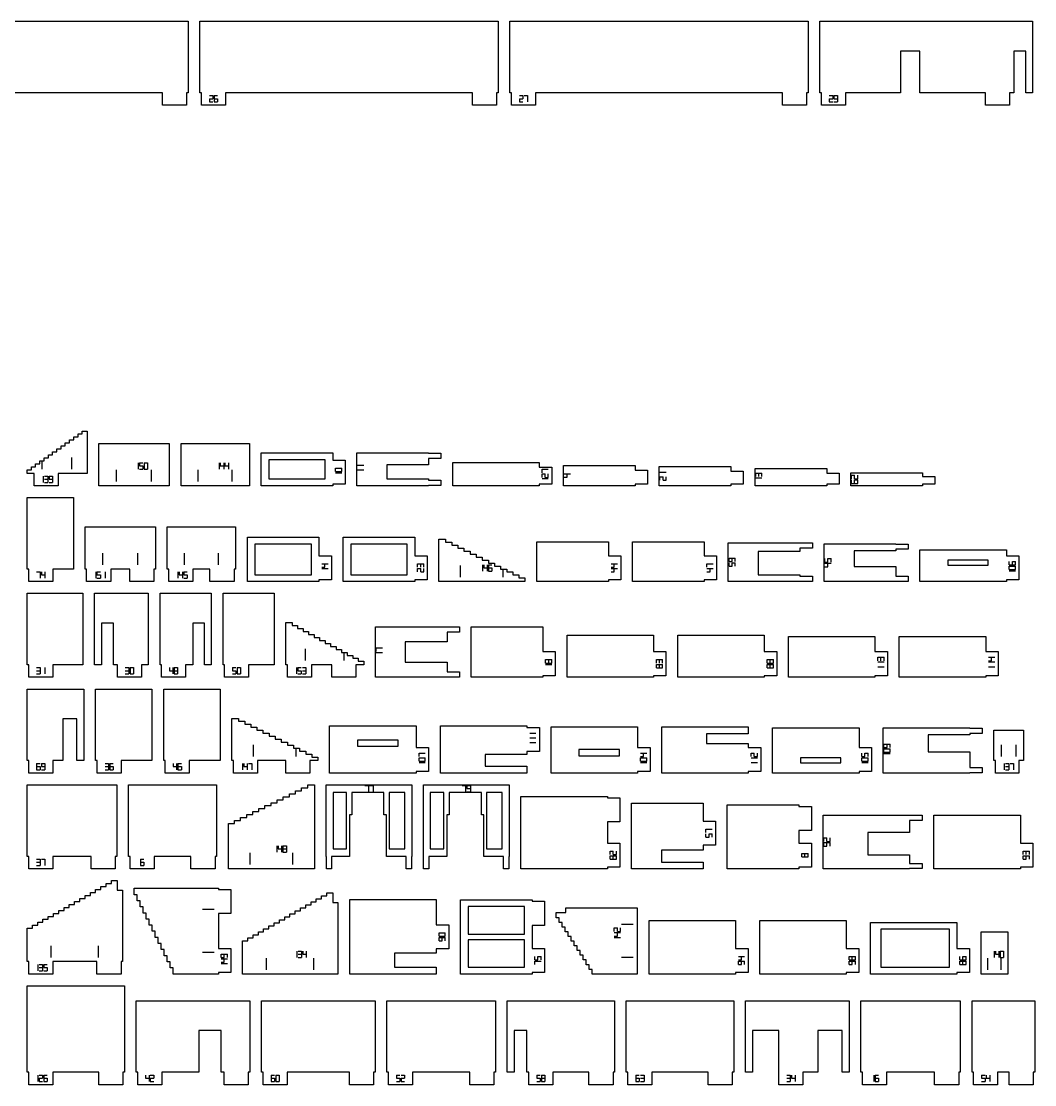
# Model space of a CAD drawing. Header units: millimetres. Extents: x 8 to 598, y 8 to 294.
# Drawn here: x 339.2 to 598.3, y 8 to 279.9 of the extents above; entities that cross this region are included whole.
import ezdxf

# ---------------------------------------------------------------- set-up
doc = ezdxf.new("R2010")
doc.units = ezdxf.units.MM
for name, color, linetype in [('CUT', 1, 'Continuous'), ('ENGRAVE', 5, 'Continuous'), ('LABELS', 8, 'Continuous')]:
    doc.layers.add(name, color=color, linetype=linetype)

msp = doc.modelspace()

# ---------------------------------------------------------------- linework, layer by layer
at = {"layer": 'CUT'}
for points in [[(305.68, 279.89), (381.89, 279.89), (381.89, 261.58), (381.49, 261.58), (381.49, 258.4), (375.34, 258.4), (375.34, 261.58), (312.23, 261.58), (312.23, 258.4), (306.08, 258.4), (306.08, 261.58), (305.68, 261.58)], [(384.89, 279.89), (461.11, 279.89), (461.11, 261.58), (460.71, 261.58), (460.71, 258.4), (454.56, 258.4), (454.56, 261.58), (391.44, 261.58), (391.44, 258.4), (385.29, 258.4), (385.29, 261.58), (384.89, 261.58)], [(464.11, 279.89), (540.33, 279.89), (540.33, 261.58), (539.93, 261.58), (539.93, 258.4), (533.78, 258.4), (533.78, 261.58), (470.66, 261.58), (470.66, 258.4), (464.51, 258.4), (464.51, 261.58), (464.11, 261.58)], [(597.74, 279.89), (597.74, 261.58), (595.99, 261.58), (595.99, 272.25), (592.95, 272.25), (592.95, 261.58), (591.86, 261.58), (591.86, 258.4), (585.71, 258.4), (585.71, 261.58), (568.86, 261.58), (568.86, 272.25), (563.96, 272.25), (563.96, 261.58), (549.88, 261.58), (549.88, 258.4), (543.73, 258.4), (543.73, 261.58), (543.33, 261.58), (543.33, 279.89)], [(341.81, 165.99), (342.9, 165.99), (342.9, 166.75), (343.98, 166.75), (343.98, 167.51), (345.07, 167.51), (345.07, 168.27), (346.15, 168.27), (346.15, 169.04), (347.24, 169.04), (347.24, 169.8), (348.32, 169.8), (348.32, 170.56), (349.41, 170.56), (349.41, 171.32), (350.49, 171.32), (350.49, 172.08), (351.58, 172.08), (351.58, 172.85), (352.66, 172.85), (352.66, 173.61), (353.75, 173.61), (353.75, 174.37), (354.83, 174.37), (354.83, 175.13), (356.07, 175.13), (356.07, 164.31), (348.68, 164.31), (348.68, 161.14), (342.53, 161.14), (342.53, 164.31), (340.73, 164.31), (340.73, 165.23), (341.81, 165.23)], [(377.07, 161.14), (359.07, 161.14), (359.07, 171.96), (377.07, 171.96)], [(397.53, 161.14), (380.07, 161.14), (380.07, 171.96), (397.53, 171.96)], [(400.53, 161.14), (400.53, 169.53), (418.85, 169.53), (418.85, 167.69), (422.02, 167.69), (422.02, 161.54), (418.85, 161.54), (418.85, 161.14)], [(443.33, 161.19), (443.33, 161.14), (425.02, 161.14), (425.02, 169.53), (443.33, 169.53), (443.33, 169.48), (446.51, 169.48), (446.51, 168.13), (443.33, 168.13), (443.33, 166.46), (432.66, 166.46), (432.66, 162.89), (443.33, 162.89), (443.33, 162.54), (446.51, 162.54), (446.51, 161.19)], [(402.48, 162.89), (416.9, 162.89), (416.9, 167.78), (402.48, 167.78)], [(471.63, 161.14), (449.51, 161.14), (449.51, 167.07), (471.63, 167.07), (471.63, 165.87), (474.8, 165.87), (474.8, 161.54), (471.63, 161.54)], [(496.11, 161.14), (477.8, 161.14), (477.8, 166.34), (496.11, 166.34), (496.11, 165.14), (499.29, 165.14), (499.29, 161.54), (496.11, 161.54)], [(520.6, 161.14), (502.29, 161.14), (502.29, 166.08), (520.6, 166.08), (520.6, 164.88), (523.77, 164.88), (523.77, 161.54), (520.6, 161.54)], [(545.09, 161.14), (526.77, 161.14), (526.77, 165.54), (545.09, 165.54), (545.09, 164.34), (548.26, 164.34), (548.26, 161.54), (545.09, 161.54)], [(569.57, 161.14), (551.26, 161.14), (551.26, 164.4), (569.57, 164.4), (569.57, 163.49), (572.75, 163.49), (572.75, 161.54), (569.57, 161.54)], [(340.73, 139.83), (340.73, 158.14), (352.54, 158.14), (352.54, 139.83), (347.28, 139.83), (347.28, 136.65), (341.13, 136.65), (341.13, 139.83)], [(362.09, 136.65), (355.94, 136.65), (355.94, 139.83), (355.54, 139.83), (355.54, 150.65), (373.54, 150.65), (373.54, 139.83), (373.14, 139.83), (373.14, 136.65), (366.99, 136.65), (366.99, 139.83), (362.09, 139.83)], [(383.09, 136.65), (376.94, 136.65), (376.94, 139.83), (376.54, 139.83), (376.54, 150.65), (394.01, 150.65), (394.01, 139.83), (393.61, 139.83), (393.61, 136.65), (387.46, 136.65), (387.46, 139.83), (383.09, 139.83)], [(397.01, 136.65), (397.01, 147.97), (415.32, 147.97), (415.32, 143.2), (418.5, 143.2), (418.5, 137.05), (415.32, 137.05), (415.32, 136.65)], [(421.5, 136.65), (421.5, 147.97), (439.81, 147.97), (439.81, 143.2), (442.98, 143.2), (442.98, 137.05), (439.81, 137.05), (439.81, 136.65)], [(445.98, 136.65), (445.98, 147.47), (447.69, 147.47), (447.69, 146.71), (449.25, 146.71), (449.25, 145.95), (450.81, 145.95), (450.81, 145.18), (452.37, 145.18), (452.37, 144.42), (453.93, 144.42), (453.93, 143.66), (455.49, 143.66), (455.49, 142.9), (457.05, 142.9), (457.05, 142.14), (458.62, 142.14), (458.62, 141.37), (460.18, 141.37), (460.18, 140.61), (461.74, 140.61), (461.74, 139.85), (463.3, 139.85), (463.3, 139.09), (464.86, 139.09), (464.86, 138.33), (466.42, 138.33), (466.42, 137.56), (467.98, 137.56), (467.98, 136.65)], [(489.29, 136.65), (470.98, 136.65), (470.98, 146.83), (489.29, 146.83), (489.29, 143.2), (492.46, 143.2), (492.46, 137.05), (489.29, 137.05)], [(513.78, 136.65), (495.46, 136.65), (495.46, 146.83), (513.78, 146.83), (513.78, 143.2), (516.95, 143.2), (516.95, 137.05), (513.78, 137.05)], [(398.96, 138.4), (413.37, 138.4), (413.37, 146.22), (398.96, 146.22)], [(423.45, 138.4), (437.86, 138.4), (437.86, 146.22), (423.45, 146.22)], [(538.26, 136.7), (538.26, 136.65), (519.95, 136.65), (519.95, 146.56), (538.26, 146.56), (538.26, 146.51), (541.44, 146.51), (541.44, 145.16), (538.26, 145.16), (538.26, 144.32), (527.59, 144.32), (527.59, 138.4), (538.26, 138.4), (538.26, 138.05), (541.44, 138.05), (541.44, 136.7)], [(562.75, 136.7), (562.75, 136.65), (544.44, 136.65), (544.44, 146.29), (562.75, 146.29), (562.75, 146.24), (565.92, 146.24), (565.92, 144.89), (562.75, 144.89), (562.75, 144.54), (552.08, 144.54), (552.08, 140.48), (562.75, 140.48), (562.75, 138.05), (565.92, 138.05), (565.92, 136.7)], [(568.92, 136.65), (568.92, 144.72), (591.04, 144.72), (591.04, 143.2), (594.22, 143.2), (594.22, 137.05), (591.04, 137.05), (591.04, 136.65)], [(576.04, 140.83), (586.39, 140.83), (586.39, 142.14), (576.04, 142.14)], [(340.73, 115.34), (340.73, 133.65), (354.98, 133.65), (354.98, 115.34), (347.28, 115.34), (347.28, 112.17), (341.13, 112.17), (341.13, 115.34)], [(357.98, 133.65), (371.69, 133.65), (371.69, 115.34), (369.94, 115.34), (369.94, 112.17), (363.79, 112.17), (363.79, 115.34), (362.76, 115.34), (362.76, 126.01), (359.73, 126.01), (359.73, 115.34), (357.98, 115.34)], [(374.69, 133.65), (387.79, 133.65), (387.79, 115.34), (386.04, 115.34), (386.04, 126.01), (383.04, 126.01), (383.04, 115.34), (381.24, 115.34), (381.24, 112.17), (375.09, 112.17), (375.09, 115.34), (374.69, 115.34)], [(390.79, 115.34), (390.79, 133.65), (403.89, 133.65), (403.89, 115.34), (397.34, 115.34), (397.34, 112.17), (391.19, 112.17), (391.19, 115.34)], [(413.44, 115.34), (413.44, 112.17), (407.29, 112.17), (407.29, 115.34), (406.89, 115.34), (406.89, 126.16), (408.45, 126.16), (408.45, 125.4), (409.85, 125.4), (409.85, 124.64), (411.26, 124.64), (411.26, 123.87), (412.67, 123.87), (412.67, 123.11), (414.08, 123.11), (414.08, 122.35), (415.49, 122.35), (415.49, 121.59), (416.9, 121.59), (416.9, 120.83), (418.3, 120.83), (418.3, 120.06), (419.71, 120.06), (419.71, 119.3), (421.12, 119.3), (421.12, 118.54), (422.53, 118.54), (422.53, 117.78), (423.94, 117.78), (423.94, 117.02), (425.35, 117.02), (425.35, 116.25), (426.75, 116.25), (426.75, 115.34), (424.74, 115.34), (424.74, 112.17), (418.59, 112.17), (418.59, 115.34)], [(448.06, 112.22), (448.06, 112.17), (429.75, 112.17), (429.75, 125.08), (448.06, 125.08), (448.06, 125.03), (451.24, 125.03), (451.24, 123.68), (448.06, 123.68), (448.06, 121.21), (437.39, 121.21), (437.39, 116.04), (448.06, 116.04), (448.06, 113.57), (451.24, 113.57), (451.24, 112.22)], [(472.55, 112.17), (454.24, 112.17), (454.24, 125.08), (472.55, 125.08), (472.55, 118.72), (475.73, 118.72), (475.73, 112.57), (472.55, 112.57)], [(500.85, 112.17), (478.73, 112.17), (478.73, 122.97), (500.85, 122.97), (500.85, 118.72), (504.02, 118.72), (504.02, 112.57), (500.85, 112.57)], [(529.14, 112.17), (507.02, 112.17), (507.02, 122.97), (529.14, 122.97), (529.14, 118.72), (532.32, 118.72), (532.32, 112.57), (529.14, 112.57)], [(557.44, 112.17), (535.32, 112.17), (535.32, 122.63), (557.44, 122.63), (557.44, 118.72), (560.61, 118.72), (560.61, 112.57), (557.44, 112.57)], [(585.73, 112.17), (563.61, 112.17), (563.61, 122.63), (585.73, 122.63), (585.73, 118.72), (588.91, 118.72), (588.91, 112.57), (585.73, 112.57)], [(340.73, 109.17), (355.2, 109.17), (355.2, 90.86), (353.45, 90.86), (353.45, 101.53), (349.88, 101.53), (349.88, 90.86), (347.28, 90.86), (347.28, 87.68), (341.13, 87.68), (341.13, 90.86), (340.73, 90.86)], [(358.2, 90.86), (358.2, 109.17), (372.63, 109.17), (372.63, 90.86), (364.75, 90.86), (364.75, 87.68), (358.6, 87.68), (358.6, 90.86)], [(375.63, 90.86), (375.63, 109.17), (390.06, 109.17), (390.06, 90.86), (382.18, 90.86), (382.18, 87.68), (376.03, 87.68), (376.03, 90.86)], [(399.61, 90.86), (399.61, 87.68), (393.46, 87.68), (393.46, 90.86), (393.06, 90.86), (393.06, 101.67), (394.77, 101.67), (394.77, 100.91), (396.33, 100.91), (396.33, 100.15), (397.89, 100.15), (397.89, 99.39), (399.45, 99.39), (399.45, 98.63), (401.01, 98.63), (401.01, 97.86), (402.57, 97.86), (402.57, 97.1), (404.13, 97.1), (404.13, 96.34), (405.69, 96.34), (405.69, 95.58), (407.25, 95.58), (407.25, 94.82), (408.81, 94.82), (408.81, 94.05), (410.37, 94.05), (410.37, 93.29), (411.93, 93.29), (411.93, 92.53), (413.49, 92.53), (413.49, 91.77), (415.05, 91.77), (415.05, 90.86), (412.98, 90.86), (412.98, 87.68), (406.83, 87.68), (406.83, 90.86)], [(418.05, 87.68), (418.05, 99.74), (440.18, 99.74), (440.18, 94.23), (443.35, 94.23), (443.35, 88.08), (440.18, 88.08), (440.18, 87.68)], [(446.35, 87.68), (446.35, 99.74), (468.47, 99.74), (468.47, 99.34), (471.65, 99.34), (471.65, 93.19), (468.47, 93.19), (468.47, 92.44), (457.8, 92.44), (457.8, 89.43), (468.47, 89.43), (468.47, 87.68)], [(474.65, 87.68), (474.65, 99.48), (496.77, 99.48), (496.77, 94.23), (499.94, 94.23), (499.94, 88.08), (496.77, 88.08), (496.77, 87.68)], [(502.94, 87.68), (502.94, 99.48), (525.06, 99.48), (525.06, 97.73), (514.39, 97.73), (514.39, 95.25), (525.06, 95.25), (525.06, 94.23), (528.24, 94.23), (528.24, 88.08), (525.06, 88.08), (525.06, 87.68)], [(531.24, 87.68), (531.24, 99.21), (553.36, 99.21), (553.36, 94.23), (556.53, 94.23), (556.53, 88.08), (553.36, 88.08), (553.36, 87.68)], [(581.66, 87.73), (581.66, 87.68), (559.53, 87.68), (559.53, 99.21), (581.66, 99.21), (581.66, 99.16), (584.83, 99.16), (584.83, 97.81), (581.66, 97.81), (581.66, 97.46), (570.99, 97.46), (570.99, 93.12), (581.66, 93.12), (581.66, 89.08), (584.83, 89.08), (584.83, 87.73)], [(594.24, 90.86), (594.24, 87.68), (588.23, 87.68), (588.23, 90.86), (587.83, 90.86), (587.83, 98.63), (595.44, 98.63), (595.44, 90.86)], [(425.18, 94.52), (435.53, 94.52), (435.53, 96.1), (425.18, 96.1)], [(481.77, 92.12), (492.12, 92.12), (492.12, 93.7), (481.77, 93.7)], [(538.36, 90.26), (548.71, 90.26), (548.71, 91.57), (538.36, 91.57)], [(340.73, 84.68), (363.67, 84.68), (363.67, 66.37), (363.27, 66.37), (363.27, 63.19), (357.12, 63.19), (357.12, 66.37), (347.28, 66.37), (347.28, 63.19), (341.13, 63.19), (341.13, 66.37), (340.73, 66.37)], [(366.67, 84.68), (389.16, 84.68), (389.16, 66.37), (388.76, 66.37), (388.76, 63.19), (382.61, 63.19), (382.61, 66.37), (373.22, 66.37), (373.22, 63.19), (367.07, 63.19), (367.07, 66.37), (366.67, 66.37)], [(393.72, 74.77), (393.72, 75.54), (395.28, 75.54), (395.28, 76.3), (396.84, 76.3), (396.84, 77.06), (398.4, 77.06), (398.4, 77.82), (399.96, 77.82), (399.96, 78.58), (401.52, 78.58), (401.52, 79.35), (403.08, 79.35), (403.08, 80.11), (404.64, 80.11), (404.64, 80.87), (406.21, 80.87), (406.21, 81.63), (407.77, 81.63), (407.77, 82.39), (409.33, 82.39), (409.33, 83.16), (410.89, 83.16), (410.89, 83.92), (412.45, 83.92), (412.45, 84.68), (414.16, 84.68), (414.16, 63.19), (392.16, 63.19), (392.16, 74.77)], [(417.21, 66.37), (417.16, 66.37), (417.16, 84.68), (439.03, 84.68), (439.03, 66.37), (438.98, 66.37), (438.98, 63.19), (437.63, 63.19), (437.63, 66.37), (432.54, 66.37), (432.54, 77.04), (431.94, 77.04), (431.94, 82.73), (423.72, 82.73), (423.72, 77.04), (423.12, 77.04), (423.12, 66.37), (418.56, 66.37), (418.56, 63.19), (417.21, 63.19)], [(442.08, 66.37), (442.03, 66.37), (442.03, 84.68), (463.91, 84.68), (463.91, 66.37), (463.86, 66.37), (463.86, 63.19), (462.51, 63.19), (462.51, 66.37), (457.42, 66.37), (457.42, 77.04), (456.82, 77.04), (456.82, 82.73), (448.59, 82.73), (448.59, 77.04), (447.99, 77.04), (447.99, 66.37), (443.43, 66.37), (443.43, 63.19), (442.08, 63.19)], [(422.37, 82.73), (418.91, 82.73), (418.91, 68.32), (422.37, 68.32)], [(437.28, 82.73), (433.29, 82.73), (433.29, 68.32), (437.28, 68.32)], [(447.24, 82.73), (443.78, 82.73), (443.78, 68.32), (447.24, 68.32)], [(462.16, 82.73), (458.17, 82.73), (458.17, 68.32), (462.16, 68.32)], [(466.91, 63.19), (466.91, 81.73), (489.03, 81.73), (489.03, 81.33), (492.21, 81.33), (492.21, 75.18), (489.03, 75.18), (489.03, 69.74), (492.21, 69.74), (492.21, 63.59), (489.03, 63.59), (489.03, 63.19)], [(495.21, 63.19), (495.21, 80.02), (513.52, 80.02), (513.52, 75.39), (516.69, 75.39), (516.69, 69.24), (513.52, 69.24), (513.52, 67.94), (502.85, 67.94), (502.85, 64.94), (513.52, 64.94), (513.52, 63.19)], [(519.69, 63.19), (519.69, 79.57), (538, 79.57), (538, 79.17), (541.18, 79.17), (541.18, 73.02), (538, 73.02), (538, 69.74), (541.18, 69.74), (541.18, 63.59), (538, 63.59), (538, 63.19)], [(566.3, 63.24), (566.3, 63.19), (544.18, 63.19), (544.18, 76.93), (566.3, 76.93), (566.3, 76.88), (569.47, 76.88), (569.47, 75.53), (566.3, 75.53), (566.3, 72.52), (555.63, 72.52), (555.63, 66.81), (566.3, 66.81), (566.3, 64.59), (569.47, 64.59), (569.47, 63.24)], [(594.59, 63.19), (572.47, 63.19), (572.47, 76.93), (594.59, 76.93), (594.59, 69.74), (597.77, 69.74), (597.77, 63.59), (594.59, 63.59)], [(343.42, 49.53), (344.77, 49.53), (344.77, 50.29), (346.12, 50.29), (346.12, 51.05), (347.46, 51.05), (347.46, 51.81), (348.81, 51.81), (348.81, 52.58), (350.16, 52.58), (350.16, 53.34), (351.5, 53.34), (351.5, 54.1), (352.85, 54.1), (352.85, 54.86), (354.2, 54.86), (354.2, 55.62), (355.55, 55.62), (355.55, 56.39), (356.89, 56.39), (356.89, 57.15), (358.24, 57.15), (358.24, 57.91), (359.59, 57.91), (359.59, 58.67), (360.93, 58.67), (360.93, 59.43), (362.28, 59.43), (362.28, 60.2), (363.78, 60.2), (363.78, 57.78), (365.12, 57.78), (365.12, 39.47), (364.72, 39.47), (364.72, 36.3), (358.57, 36.3), (358.57, 39.47), (347.28, 39.47), (347.28, 36.3), (341.13, 36.3), (341.13, 39.47), (340.73, 39.47), (340.73, 48), (342.08, 48), (342.08, 48.77), (343.42, 48.77)], [(377.27, 39.42), (376.51, 39.42), (376.51, 40.98), (375.74, 40.98), (375.74, 42.54), (374.98, 42.54), (374.98, 44.1), (374.22, 44.1), (374.22, 45.66), (373.46, 45.66), (373.46, 47.22), (372.7, 47.22), (372.7, 48.78), (371.93, 48.78), (371.93, 50.34), (371.17, 50.34), (371.17, 51.9), (370.41, 51.9), (370.41, 53.46), (369.65, 53.46), (369.65, 55.02), (368.89, 55.02), (368.89, 56.58), (368.12, 56.58), (368.12, 58.29), (389.61, 58.29), (389.61, 57.89), (392.79, 57.89), (392.79, 51.74), (389.61, 51.74), (389.61, 42.85), (392.79, 42.85), (392.79, 36.7), (389.61, 36.7), (389.61, 36.3), (378.03, 36.3), (378.03, 37.86), (377.27, 37.86)], [(397.13, 45.59), (398.48, 45.59), (398.48, 46.35), (399.83, 46.35), (399.83, 47.11), (401.17, 47.11), (401.17, 47.88), (402.52, 47.88), (402.52, 48.64), (403.87, 48.64), (403.87, 49.4), (405.21, 49.4), (405.21, 50.16), (406.56, 50.16), (406.56, 50.92), (407.91, 50.92), (407.91, 51.69), (409.26, 51.69), (409.26, 52.45), (410.6, 52.45), (410.6, 53.21), (411.95, 53.21), (411.95, 53.97), (413.3, 53.97), (413.3, 54.73), (414.64, 54.73), (414.64, 55.5), (415.99, 55.5), (415.99, 56.26), (417.34, 56.26), (417.34, 57.02), (418.83, 57.02), (418.83, 54.61), (420.18, 54.61), (420.18, 36.3), (395.79, 36.3), (395.79, 44.83), (397.13, 44.83)], [(423.18, 36.3), (423.18, 55.36), (445.3, 55.36), (445.3, 48.9), (448.48, 48.9), (448.48, 42.75), (445.3, 42.75), (445.3, 41.62), (434.63, 41.62), (434.63, 38.05), (445.3, 38.05), (445.3, 36.3)], [(451.48, 55.29), (469.79, 55.29), (469.79, 54.89), (472.96, 54.89), (472.96, 48.74), (469.79, 48.74), (469.79, 42.85), (472.96, 42.85), (472.96, 36.7), (469.79, 36.7), (469.79, 36.3), (451.48, 36.3)], [(453.43, 46.52), (467.84, 46.52), (467.84, 53.54), (453.43, 53.54)], [(485.11, 37.49), (484.34, 37.49), (484.34, 38.69), (483.58, 38.69), (483.58, 39.89), (482.82, 39.89), (482.82, 41.09), (482.06, 41.09), (482.06, 42.29), (481.3, 42.29), (481.3, 43.49), (480.53, 43.49), (480.53, 44.69), (479.77, 44.69), (479.77, 45.89), (479.01, 45.89), (479.01, 47.09), (478.25, 47.09), (478.25, 48.29), (477.49, 48.29), (477.49, 49.48), (476.72, 49.48), (476.72, 50.68), (475.96, 50.68), (475.96, 52.03), (478.38, 52.03), (478.38, 53.23), (496.69, 53.23), (496.69, 36.3), (485.11, 36.3)], [(521.81, 36.3), (499.69, 36.3), (499.69, 50.03), (521.81, 50.03), (521.81, 42.85), (524.98, 42.85), (524.98, 36.7), (521.81, 36.7)], [(550.1, 36.3), (527.98, 36.3), (527.98, 50.03), (550.1, 50.03), (550.1, 42.85), (553.28, 42.85), (553.28, 36.7), (550.1, 36.7)], [(556.28, 36.3), (556.28, 49.5), (578.4, 49.5), (578.4, 42.85), (581.57, 42.85), (581.57, 36.7), (578.4, 36.7), (578.4, 36.3)], [(558.93, 38.05), (576.45, 38.05), (576.45, 47.75), (558.93, 47.75)], [(591.39, 36.3), (584.57, 36.3), (584.57, 47.11), (591.39, 47.11)], [(453.43, 38.05), (467.84, 38.05), (467.84, 45.07), (453.43, 45.07)], [(340.73, 33.3), (365.58, 33.3), (365.58, 11.17), (365.18, 11.17), (365.18, 8), (359.03, 8), (359.03, 11.17), (347.28, 11.17), (347.28, 8), (341.13, 8), (341.13, 11.17), (340.73, 11.17)], [(397.64, 29.49), (397.64, 11.17), (397.24, 11.17), (397.24, 8), (391.09, 8), (391.09, 11.17), (390.35, 11.17), (390.35, 21.84), (384.65, 21.84), (384.65, 11.17), (375.13, 11.17), (375.13, 8), (368.98, 8), (368.98, 11.17), (368.58, 11.17), (368.58, 29.49)], [(400.64, 29.49), (429.69, 29.49), (429.69, 11.17), (429.29, 11.17), (429.29, 8), (423.14, 8), (423.14, 11.17), (407.19, 11.17), (407.19, 8), (401.04, 8), (401.04, 11.17), (400.64, 11.17)], [(432.69, 29.49), (460.42, 29.49), (460.42, 11.17), (460.02, 11.17), (460.02, 8), (453.87, 8), (453.87, 11.17), (439.24, 11.17), (439.24, 8), (433.09, 8), (433.09, 11.17), (432.69, 11.17)], [(490.88, 29.49), (490.88, 11.17), (490.48, 11.17), (490.48, 8), (484.33, 8), (484.33, 11.17), (475.1, 11.17), (475.1, 8), (468.95, 8), (468.95, 11.17), (468.43, 11.17), (468.43, 21.84), (465.17, 21.84), (465.17, 11.17), (463.42, 11.17), (463.42, 29.49)], [(493.88, 29.49), (521.34, 29.49), (521.34, 11.17), (520.94, 11.17), (520.94, 8), (514.79, 8), (514.79, 11.17), (500.43, 11.17), (500.43, 8), (494.28, 8), (494.28, 11.17), (493.88, 11.17)], [(524.34, 29.49), (550.82, 29.49), (550.82, 11.17), (549.07, 11.17), (549.07, 21.84), (542.85, 21.84), (542.85, 11.17), (539.03, 11.17), (539.03, 8), (532.88, 8), (532.88, 11.17), (532.85, 11.17), (532.85, 21.84), (526.09, 21.84), (526.09, 11.17), (524.34, 11.17)], [(553.82, 29.49), (579.24, 29.49), (579.24, 11.17), (578.84, 11.17), (578.84, 8), (572.69, 8), (572.69, 11.17), (560.37, 11.17), (560.37, 8), (554.22, 8), (554.22, 11.17), (553.82, 11.17)], [(582.24, 29.49), (598.27, 29.49), (598.27, 11.17), (597.87, 11.17), (597.87, 8), (591.72, 8), (591.72, 11.17), (588.79, 11.17), (588.79, 8), (582.64, 8), (582.64, 11.17), (582.24, 11.17)]]:
    msp.add_lwpolyline(points, close=True, dxfattribs=at)
at = {"layer": 'ENGRAVE'}
for points in [[(344.6, 165.39), (344.6, 167.44)], [(352.19, 165.39), (352.19, 168.39)], [(363.6, 162.21), (363.6, 165.21)], [(372.53, 162.21), (372.53, 165.21)], [(384.47, 162.21), (384.47, 165.21)], [(393.13, 162.21), (393.13, 165.21)], [(360.08, 140.9), (360.08, 143.9)], [(369, 140.9), (369, 143.9)], [(380.95, 140.9), (380.95, 143.9)], [(389.6, 140.9), (389.6, 143.9)], [(451.52, 137.73), (451.52, 140.73)], [(462.44, 137.73), (462.44, 139.78)], [(411.89, 116.42), (411.89, 119.42)], [(421.75, 116.42), (421.75, 118.46)], [(398.59, 91.93), (398.59, 94.93)], [(409.52, 91.93), (409.52, 93.98)], [(589.77, 91.93), (589.77, 94.93)], [(593.5, 91.93), (593.5, 94.93)], [(397.7, 64.27), (397.7, 67.27)], [(408.62, 64.27), (408.62, 67.27)], [(388.54, 52.76), (385.54, 52.76)], [(495.61, 48.96), (492.61, 48.96)], [(346.87, 40.55), (346.87, 43.55)], [(358.99, 40.55), (358.99, 43.55)], [(388.54, 41.83), (385.54, 41.83)], [(401.92, 37.37), (401.92, 40.37)], [(414.04, 37.37), (414.04, 40.37)], [(495.61, 40.57), (492.61, 40.57)], [(586.32, 37.37), (586.32, 40.37)], [(589.65, 37.37), (589.65, 40.37)]]:
    msp.add_lwpolyline(points, dxfattribs=at)
at = {"layer": 'LABELS'}
for points in [[(387.33, 260.87), (388.21, 260.87)], [(387.33, 260.07), (388.21, 260.07)], [(387.33, 260.07), (387.33, 259.27)], [(387.33, 259.27), (388.21, 259.27)], [(388.21, 260.87), (388.21, 260.07)], [(388.53, 260.87), (389.41, 260.87)], [(388.53, 260.87), (388.53, 260.07)], [(388.53, 260.07), (389.41, 260.07)], [(388.53, 260.07), (388.53, 259.27)], [(388.53, 259.27), (389.41, 259.27)], [(389.41, 260.07), (389.41, 259.27)], [(466.55, 260.87), (467.43, 260.87)], [(466.55, 260.07), (467.43, 260.07)], [(466.55, 260.07), (466.55, 259.27)], [(466.55, 259.27), (467.43, 259.27)], [(467.43, 260.87), (467.43, 260.07)], [(467.75, 260.87), (468.63, 260.87)], [(468.63, 260.87), (468.63, 260.07)], [(468.63, 260.07), (468.63, 259.27)], [(545.76, 260.87), (546.64, 260.87)], [(545.76, 260.07), (546.64, 260.07)], [(545.76, 260.07), (545.76, 259.27)], [(545.76, 259.27), (546.64, 259.27)], [(546.64, 260.87), (546.64, 260.07)], [(546.96, 260.87), (547.84, 260.87)], [(546.96, 260.87), (546.96, 260.07)], [(546.96, 260.07), (547.84, 260.07)], [(546.96, 259.27), (547.84, 259.27)], [(547.84, 260.87), (547.84, 260.07)], [(547.84, 260.07), (547.84, 259.27)], [(369.09, 167.01), (369.09, 166.21)], [(369.09, 166.21), (369.09, 165.41)], [(369.41, 167.01), (370.29, 167.01)], [(369.41, 167.01), (369.41, 166.21)], [(369.41, 166.21), (370.29, 166.21)], [(370.29, 166.21), (370.29, 165.41)], [(370.61, 167.01), (371.49, 167.01)], [(370.61, 167.01), (370.61, 166.21)], [(370.61, 166.21), (370.61, 165.41)], [(371.49, 167.01), (371.49, 166.21)], [(371.49, 166.21), (371.49, 165.41)], [(389.77, 167.01), (389.77, 166.21)], [(389.77, 166.21), (389.77, 165.41)], [(390.09, 167.01), (390.09, 166.21)], [(390.09, 166.21), (390.97, 166.21)], [(390.97, 167.01), (390.97, 166.21)], [(390.97, 166.21), (390.97, 165.41)], [(391.29, 167.01), (391.29, 166.21)], [(391.29, 166.21), (392.17, 166.21)], [(392.17, 167.01), (392.17, 166.21)], [(392.17, 166.21), (392.17, 165.41)], [(425.2, 166.38), (426, 166.38)], [(426, 166.38), (426.8, 166.38)], [(344.84, 163.6), (344.84, 162.8)], [(345.16, 163.6), (346.04, 163.6)], [(346.04, 163.6), (346.04, 162.8)], [(346.36, 163.6), (347.24, 163.6)], [(346.36, 163.6), (346.36, 162.8)], [(347.24, 163.6), (347.24, 162.8)], [(369.41, 165.41), (370.29, 165.41)], [(370.61, 165.41), (371.49, 165.41)], [(419.56, 164.77), (419.56, 165.65)], [(419.56, 165.65), (420.36, 165.65)], [(419.56, 164.77), (420.36, 164.77)], [(419.56, 164.45), (420.36, 164.45)], [(420.36, 165.65), (421.16, 165.65)], [(420.36, 164.77), (421.16, 164.77)], [(420.36, 164.45), (421.16, 164.45)], [(421.16, 164.77), (421.16, 165.65)], [(425.2, 165.18), (426, 165.18)], [(426, 165.18), (426.8, 165.18)], [(472.34, 164.47), (472.34, 165.35)], [(472.34, 165.35), (473.14, 165.35)], [(472.34, 163.27), (472.34, 164.15)], [(472.34, 164.15), (473.14, 164.15)], [(473.14, 165.35), (473.94, 165.35)], [(473.14, 163.27), (473.14, 164.15)], [(473.14, 163.27), (473.94, 163.27)], [(473.94, 163.27), (473.94, 164.15)], [(477.98, 164.18), (478.78, 164.18)], [(477.98, 163.3), (478.78, 163.3)], [(478.78, 163.3), (478.78, 164.18)], [(478.78, 164.18), (479.58, 164.18)], [(502.46, 164.65), (503.26, 164.65)], [(502.46, 162.57), (502.46, 163.45)], [(502.46, 163.45), (503.26, 163.45)], [(503.26, 164.65), (504.06, 164.65)], [(503.26, 162.57), (503.26, 163.45)], [(504.06, 162.57), (504.06, 163.45)], [(526.95, 163.5), (526.95, 164.38)], [(526.95, 164.38), (527.75, 164.38)], [(526.95, 163.18), (527.75, 163.18)], [(527.75, 163.5), (527.75, 164.38)], [(527.75, 164.38), (528.55, 164.38)], [(527.75, 163.18), (528.55, 163.18)], [(528.55, 163.5), (528.55, 164.38)], [(551.44, 162.93), (551.44, 163.81)], [(551.44, 163.81), (552.24, 163.81)], [(552.24, 162.93), (552.24, 163.81)], [(553.04, 162.93), (553.04, 163.81)], [(344.84, 162.8), (344.84, 162)], [(345.16, 162.8), (346.04, 162.8)], [(345.16, 162), (346.04, 162)], [(346.04, 162.8), (346.04, 162)], [(346.36, 162.8), (347.24, 162.8)], [(346.36, 162), (347.24, 162)], [(347.24, 162.8), (347.24, 162)], [(472.34, 162.95), (473.14, 162.95)], [(473.14, 162.95), (473.94, 162.95)], [(503.26, 162.57), (504.06, 162.57)], [(551.44, 161.73), (551.44, 162.61)], [(551.44, 161.73), (552.24, 161.73)], [(552.24, 162.93), (553.04, 162.93)], [(552.24, 161.73), (552.24, 162.61)], [(552.24, 162.61), (553.04, 162.61)], [(552.24, 161.73), (553.04, 161.73)], [(553.04, 161.73), (553.04, 162.61)], [(520.13, 141.77), (520.13, 142.65)], [(520.13, 142.65), (520.93, 142.65)], [(520.13, 141.77), (520.93, 141.77)], [(520.13, 140.57), (520.13, 141.45)], [(520.93, 141.77), (520.93, 142.65)], [(520.93, 142.65), (521.73, 142.65)], [(520.93, 140.57), (520.93, 141.45)], [(520.93, 141.45), (521.73, 141.45)], [(521.73, 141.77), (521.73, 142.65)], [(521.73, 140.57), (521.73, 141.45)], [(544.61, 141.63), (544.61, 142.51)], [(544.61, 141.63), (545.41, 141.63)], [(545.41, 141.63), (545.41, 142.51)], [(545.41, 142.51), (546.21, 142.51)], [(546.21, 141.63), (546.21, 142.51)], [(591.76, 140.89), (591.76, 141.77)], [(592.56, 140.89), (592.56, 141.77)], [(592.56, 141.77), (593.36, 141.77)], [(593.36, 140.89), (593.36, 141.77)], [(343.16, 139.12), (344.04, 139.12)], [(344.04, 139.12), (344.04, 138.32)], [(344.36, 139.12), (344.36, 138.32)], [(345.24, 139.12), (345.24, 138.32)], [(358.25, 139.12), (358.25, 138.32)], [(358.57, 139.12), (359.45, 139.12)], [(358.57, 139.12), (358.57, 138.32)], [(360.65, 139.12), (360.65, 138.32)], [(379.26, 139.12), (379.26, 138.32)], [(379.58, 139.12), (379.58, 138.32)], [(380.46, 139.12), (380.46, 138.32)], [(380.78, 139.12), (381.66, 139.12)], [(380.78, 139.12), (380.78, 138.32)], [(416.03, 141.17), (416.83, 141.17)], [(416.03, 140.29), (416.83, 140.29)], [(416.03, 139.97), (416.83, 139.97)], [(416.83, 140.29), (416.83, 141.17)], [(416.83, 141.17), (417.63, 141.17)], [(416.83, 139.97), (417.63, 139.97)], [(440.52, 140.29), (440.52, 141.17)], [(440.52, 141.17), (441.32, 141.17)], [(440.52, 139.09), (440.52, 139.97)], [(440.52, 139.97), (441.32, 139.97)], [(441.32, 140.29), (441.32, 141.17)], [(441.32, 141.17), (442.12, 141.17)], [(441.32, 139.09), (441.32, 139.97)], [(441.32, 139.09), (442.12, 139.09)], [(442.12, 140.29), (442.12, 141.17)], [(442.12, 139.09), (442.12, 139.97)], [(457.1, 140.93), (457.1, 140.13)], [(457.1, 140.13), (457.1, 139.33)], [(457.42, 140.93), (457.42, 140.13)], [(457.42, 140.13), (458.3, 140.13)], [(458.3, 140.93), (458.3, 140.13)], [(458.3, 140.13), (458.3, 139.33)], [(458.62, 140.93), (459.5, 140.93)], [(458.62, 140.93), (458.62, 140.13)], [(458.62, 140.13), (459.5, 140.13)], [(458.62, 140.13), (458.62, 139.33)], [(458.62, 139.33), (459.5, 139.33)], [(459.5, 140.13), (459.5, 139.33)], [(490, 141.17), (490.8, 141.17)], [(490, 140.29), (490.8, 140.29)], [(490, 139.97), (490.8, 139.97)], [(490, 139.09), (490.8, 139.09)], [(490.8, 140.29), (490.8, 141.17)], [(490.8, 141.17), (491.6, 141.17)], [(490.8, 139.09), (490.8, 139.97)], [(490.8, 139.97), (491.6, 139.97)], [(514.49, 140.29), (514.49, 141.17)], [(514.49, 141.17), (515.29, 141.17)], [(514.49, 139.97), (515.29, 139.97)], [(514.49, 139.09), (515.29, 139.09)], [(515.29, 141.17), (516.09, 141.17)], [(515.29, 139.09), (515.29, 139.97)], [(515.29, 139.97), (516.09, 139.97)], [(520.13, 140.57), (520.93, 140.57)], [(544.61, 141.31), (545.41, 141.31)], [(544.61, 140.43), (545.41, 140.43)], [(545.41, 140.43), (545.41, 141.31)], [(545.41, 141.31), (546.21, 141.31)], [(591.76, 140.89), (592.56, 140.89)], [(591.76, 139.69), (591.76, 140.57)], [(591.76, 140.57), (592.56, 140.57)], [(591.76, 139.69), (592.56, 139.69)], [(591.76, 139.37), (592.56, 139.37)], [(592.56, 140.89), (593.36, 140.89)], [(592.56, 140.57), (593.36, 140.57)], [(592.56, 139.69), (593.36, 139.69)], [(592.56, 139.37), (593.36, 139.37)], [(593.36, 139.69), (593.36, 140.57)], [(344.04, 138.32), (344.04, 137.52)], [(344.36, 138.32), (345.24, 138.32)], [(345.24, 138.32), (345.24, 137.52)], [(358.25, 138.32), (358.25, 137.52)], [(358.57, 138.32), (359.45, 138.32)], [(358.57, 137.52), (359.45, 137.52)], [(359.45, 138.32), (359.45, 137.52)], [(360.65, 138.32), (360.65, 137.52)], [(379.26, 138.32), (379.26, 137.52)], [(379.58, 138.32), (380.46, 138.32)], [(380.46, 138.32), (380.46, 137.52)], [(380.78, 138.32), (381.66, 138.32)], [(380.78, 137.52), (381.66, 137.52)], [(381.66, 138.32), (381.66, 137.52)], [(429.93, 118.79), (429.93, 119.67)], [(429.93, 119.67), (430.73, 119.67)], [(430.73, 119.67), (431.53, 119.67)], [(429.93, 118.47), (430.73, 118.47)], [(430.73, 118.47), (431.53, 118.47)], [(558.15, 116.4), (558.15, 117.28)], [(558.15, 117.28), (558.95, 117.28)], [(558.95, 116.4), (558.95, 117.28)], [(558.95, 117.28), (559.75, 117.28)], [(559.75, 116.4), (559.75, 117.28)], [(586.45, 117.28), (587.25, 117.28)], [(587.25, 116.4), (587.25, 117.28)], [(587.25, 117.28), (588.05, 117.28)], [(343.16, 114.63), (344.04, 114.63)], [(344.04, 114.63), (344.04, 113.83)], [(345.24, 114.63), (345.24, 113.83)], [(365.82, 114.63), (366.7, 114.63)], [(366.7, 114.63), (366.7, 113.83)], [(367.02, 114.63), (367.9, 114.63)], [(367.02, 114.63), (367.02, 113.83)], [(367.9, 114.63), (367.9, 113.83)], [(377.12, 114.63), (377.12, 113.83)], [(378, 114.63), (378, 113.83)], [(378.32, 114.63), (379.2, 114.63)], [(378.32, 114.63), (378.32, 113.83)], [(379.2, 114.63), (379.2, 113.83)], [(393.22, 114.63), (394.1, 114.63)], [(393.22, 114.63), (393.22, 113.83)], [(394.42, 114.63), (395.3, 114.63)], [(394.42, 114.63), (394.42, 113.83)], [(395.3, 114.63), (395.3, 113.83)], [(409.6, 114.63), (409.6, 113.83)], [(409.92, 114.63), (410.8, 114.63)], [(409.92, 114.63), (409.92, 113.83)], [(411.12, 114.63), (412, 114.63)], [(412, 114.63), (412, 113.83)], [(473.26, 115.8), (473.26, 116.68)], [(473.26, 116.68), (474.06, 116.68)], [(473.26, 115.8), (474.06, 115.8)], [(473.26, 115.48), (474.06, 115.48)], [(474.06, 116.68), (474.86, 116.68)], [(474.06, 115.8), (474.06, 116.68)], [(474.06, 115.8), (474.86, 115.8)], [(474.06, 115.48), (474.86, 115.48)], [(474.86, 115.8), (474.86, 116.68)], [(501.56, 115.8), (501.56, 116.68)], [(501.56, 116.68), (502.36, 116.68)], [(501.56, 114.6), (501.56, 115.48)], [(501.56, 115.48), (502.36, 115.48)], [(501.56, 114.6), (502.36, 114.6)], [(502.36, 115.8), (502.36, 116.68)], [(502.36, 116.68), (503.16, 116.68)], [(502.36, 115.48), (503.16, 115.48)], [(502.36, 114.6), (502.36, 115.48)], [(502.36, 114.6), (503.16, 114.6)], [(503.16, 115.8), (503.16, 116.68)], [(503.16, 114.6), (503.16, 115.48)], [(529.86, 115.8), (529.86, 116.68)], [(529.86, 116.68), (530.66, 116.68)], [(529.86, 115.8), (530.66, 115.8)], [(529.86, 114.6), (529.86, 115.48)], [(529.86, 115.48), (530.66, 115.48)], [(529.86, 114.6), (530.66, 114.6)], [(530.66, 116.68), (531.46, 116.68)], [(530.66, 115.8), (530.66, 116.68)], [(530.66, 115.8), (531.46, 115.8)], [(530.66, 115.48), (531.46, 115.48)], [(530.66, 114.6), (530.66, 115.48)], [(530.66, 114.6), (531.46, 114.6)], [(531.46, 115.8), (531.46, 116.68)], [(531.46, 114.6), (531.46, 115.48)], [(558.15, 116.08), (558.95, 116.08)], [(558.15, 114.88), (558.95, 114.88)], [(558.95, 116.08), (559.75, 116.08)], [(558.95, 114.88), (559.75, 114.88)], [(586.45, 116.4), (587.25, 116.4)], [(586.45, 116.08), (587.25, 116.08)], [(586.45, 114.88), (587.25, 114.88)], [(587.25, 116.08), (588.05, 116.08)], [(587.25, 114.88), (588.05, 114.88)], [(343.16, 113.83), (344.04, 113.83)], [(343.16, 113.03), (344.04, 113.03)], [(344.04, 113.83), (344.04, 113.03)], [(345.24, 113.83), (345.24, 113.03)], [(365.82, 113.83), (366.7, 113.83)], [(365.82, 113.03), (366.7, 113.03)], [(366.7, 113.83), (366.7, 113.03)], [(367.02, 113.83), (367.02, 113.03)], [(367.02, 113.03), (367.9, 113.03)], [(367.9, 113.83), (367.9, 113.03)], [(377.12, 113.83), (378, 113.83)], [(378, 113.83), (378, 113.03)], [(378.32, 113.83), (378.32, 113.03)], [(378.32, 113.83), (379.2, 113.83)], [(378.32, 113.03), (379.2, 113.03)], [(379.2, 113.83), (379.2, 113.03)], [(393.22, 113.83), (394.1, 113.83)], [(393.22, 113.03), (394.1, 113.03)], [(394.1, 113.83), (394.1, 113.03)], [(394.42, 113.83), (394.42, 113.03)], [(394.42, 113.03), (395.3, 113.03)], [(395.3, 113.83), (395.3, 113.03)], [(409.6, 113.83), (409.6, 113.03)], [(409.92, 113.83), (410.8, 113.83)], [(409.92, 113.03), (410.8, 113.03)], [(410.8, 113.83), (410.8, 113.03)], [(411.12, 113.83), (412, 113.83)], [(411.12, 113.03), (412, 113.03)], [(412, 113.83), (412, 113.03)], [(469.18, 97.91), (469.98, 97.91)], [(469.98, 97.91), (470.78, 97.91)], [(469.18, 96.71), (469.98, 96.71)], [(469.18, 95.51), (469.98, 95.51)], [(469.98, 96.71), (470.78, 96.71)], [(469.98, 95.51), (470.78, 95.51)], [(440.89, 91.92), (440.89, 92.8)], [(440.89, 92.8), (441.69, 92.8)], [(441.69, 92.8), (442.49, 92.8)], [(497.48, 92.8), (498.28, 92.8)], [(498.28, 91.92), (498.28, 92.8)], [(498.28, 92.8), (499.08, 92.8)], [(525.78, 91.92), (525.78, 92.8)], [(525.78, 92.8), (526.58, 92.8)], [(526.58, 91.92), (526.58, 92.8)], [(527.38, 91.92), (527.38, 92.8)], [(554.07, 91.92), (554.07, 92.8)], [(554.87, 91.92), (554.87, 92.8)], [(554.87, 92.8), (555.67, 92.8)], [(555.67, 91.92), (555.67, 92.8)], [(559.71, 94.21), (559.71, 95.09)], [(559.71, 95.09), (560.51, 95.09)], [(559.71, 94.21), (560.51, 94.21)], [(559.71, 93.01), (559.71, 93.89)], [(559.71, 93.89), (560.51, 93.89)], [(559.71, 93.01), (560.51, 93.01)], [(559.71, 92.69), (560.51, 92.69)], [(560.51, 94.21), (560.51, 95.09)], [(560.51, 95.09), (561.31, 95.09)], [(560.51, 93.89), (561.31, 93.89)], [(560.51, 93.01), (561.31, 93.01)], [(560.51, 92.69), (561.31, 92.69)], [(561.31, 94.21), (561.31, 95.09)], [(561.31, 93.01), (561.31, 93.89)], [(343.16, 90.14), (344.04, 90.14)], [(343.16, 90.14), (343.16, 89.34)], [(344.36, 90.14), (345.24, 90.14)], [(344.36, 90.14), (344.36, 89.34)], [(345.24, 90.14), (345.24, 89.34)], [(360.63, 90.14), (361.51, 90.14)], [(361.51, 90.14), (361.51, 89.34)], [(361.83, 90.14), (362.71, 90.14)], [(361.83, 90.14), (361.83, 89.34)], [(378.06, 90.14), (378.06, 89.34)], [(378.94, 90.14), (378.94, 89.34)], [(379.26, 90.14), (380.14, 90.14)], [(379.26, 90.14), (379.26, 89.34)], [(395.77, 90.14), (395.77, 89.34)], [(396.09, 90.14), (396.09, 89.34)], [(396.97, 90.14), (396.97, 89.34)], [(397.29, 90.14), (398.17, 90.14)], [(398.17, 90.14), (398.17, 89.34)], [(440.89, 90.72), (440.89, 91.6)], [(440.89, 91.6), (441.69, 91.6)], [(440.89, 90.72), (441.69, 90.72)], [(440.89, 90.4), (441.69, 90.4)], [(441.69, 91.6), (442.49, 91.6)], [(441.69, 90.72), (442.49, 90.72)], [(441.69, 90.4), (442.49, 90.4)], [(442.49, 90.72), (442.49, 91.6)], [(497.48, 91.92), (498.28, 91.92)], [(497.48, 90.72), (497.48, 91.6)], [(497.48, 91.6), (498.28, 91.6)], [(497.48, 90.72), (498.28, 90.72)], [(497.48, 90.4), (498.28, 90.4)], [(498.28, 91.6), (499.08, 91.6)], [(498.28, 90.72), (499.08, 90.72)], [(498.28, 90.4), (499.08, 90.4)], [(499.08, 90.72), (499.08, 91.6)], [(525.78, 91.6), (526.58, 91.6)], [(525.78, 90.4), (526.58, 90.4)], [(526.58, 91.92), (527.38, 91.92)], [(526.58, 91.6), (527.38, 91.6)], [(526.58, 90.4), (527.38, 90.4)], [(554.07, 91.92), (554.87, 91.92)], [(554.07, 90.72), (554.07, 91.6)], [(554.07, 91.6), (554.87, 91.6)], [(554.07, 90.72), (554.87, 90.72)], [(554.07, 90.4), (554.87, 90.4)], [(554.87, 91.6), (555.67, 91.6)], [(554.87, 90.72), (555.67, 90.72)], [(554.87, 90.4), (555.67, 90.4)], [(555.67, 90.72), (555.67, 91.6)], [(590.48, 90.14), (590.48, 89.34)], [(590.8, 90.14), (591.68, 90.14)], [(591.68, 90.14), (591.68, 89.34)], [(592, 90.14), (592.88, 90.14)], [(592.88, 90.14), (592.88, 89.34)], [(343.16, 89.34), (344.04, 89.34)], [(343.16, 89.34), (343.16, 88.54)], [(343.16, 88.54), (344.04, 88.54)], [(344.04, 89.34), (344.04, 88.54)], [(344.36, 89.34), (345.24, 89.34)], [(344.36, 88.54), (345.24, 88.54)], [(345.24, 89.34), (345.24, 88.54)], [(360.63, 89.34), (361.51, 89.34)], [(360.63, 88.54), (361.51, 88.54)], [(361.51, 89.34), (361.51, 88.54)], [(361.83, 89.34), (362.71, 89.34)], [(361.83, 89.34), (361.83, 88.54)], [(361.83, 88.54), (362.71, 88.54)], [(362.71, 89.34), (362.71, 88.54)], [(378.06, 89.34), (378.94, 89.34)], [(378.94, 89.34), (378.94, 88.54)], [(379.26, 89.34), (380.14, 89.34)], [(379.26, 89.34), (379.26, 88.54)], [(379.26, 88.54), (380.14, 88.54)], [(380.14, 89.34), (380.14, 88.54)], [(395.77, 89.34), (395.77, 88.54)], [(396.09, 89.34), (396.97, 89.34)], [(396.97, 89.34), (396.97, 88.54)], [(398.17, 89.34), (398.17, 88.54)], [(590.48, 89.34), (590.48, 88.54)], [(590.8, 89.34), (591.68, 89.34)], [(590.8, 88.54), (591.68, 88.54)], [(591.68, 89.34), (591.68, 88.54)], [(592.88, 89.34), (592.88, 88.54)], [(427.06, 84.51), (427.94, 84.51)], [(427.94, 84.51), (427.94, 83.71)], [(428.26, 84.51), (429.14, 84.51)], [(429.14, 84.51), (429.14, 83.71)], [(451.93, 84.51), (452.81, 84.51)], [(452.81, 84.51), (452.81, 83.71)], [(453.13, 84.51), (454.01, 84.51)], [(453.13, 84.51), (453.13, 83.71)], [(454.01, 84.51), (454.01, 83.71)], [(427.94, 83.71), (427.94, 82.91)], [(429.14, 83.71), (429.14, 82.91)], [(452.81, 83.71), (452.81, 82.91)], [(453.13, 83.71), (454.01, 83.71)], [(453.13, 82.91), (454.01, 82.91)], [(454.01, 83.71), (454.01, 82.91)], [(514.23, 72.47), (514.23, 73.35)], [(514.23, 73.35), (515.03, 73.35)], [(514.23, 71.27), (514.23, 72.15)], [(514.23, 71.27), (515.03, 71.27)], [(515.03, 73.35), (515.83, 73.35)], [(515.03, 71.27), (515.03, 72.15)], [(515.03, 72.15), (515.83, 72.15)], [(515.83, 71.27), (515.83, 72.15)], [(544.35, 70.22), (544.35, 71.1)], [(544.35, 71.1), (545.15, 71.1)], [(545.15, 70.22), (545.15, 71.1)], [(545.95, 70.22), (545.95, 71.1)], [(404.58, 69.07), (404.58, 68.27)], [(404.58, 68.27), (404.58, 67.47)], [(404.9, 69.07), (404.9, 68.27)], [(404.9, 68.27), (405.78, 68.27)], [(405.78, 69.07), (405.78, 68.27)], [(405.78, 68.27), (405.78, 67.47)], [(406.1, 69.07), (406.98, 69.07)], [(406.1, 69.07), (406.1, 68.27)], [(406.1, 68.27), (406.1, 67.47)], [(406.1, 68.27), (406.98, 68.27)], [(406.98, 69.07), (406.98, 68.27)], [(406.98, 68.27), (406.98, 67.47)], [(544.35, 69.02), (544.35, 69.9)], [(544.35, 69.9), (545.15, 69.9)], [(544.35, 69.02), (545.15, 69.02)], [(545.15, 70.22), (545.95, 70.22)], [(545.15, 69.02), (545.15, 69.9)], [(545.15, 69.9), (545.95, 69.9)], [(545.95, 69.02), (545.95, 69.9)], [(343.16, 65.66), (344.04, 65.66)], [(344.04, 65.66), (344.04, 64.86)], [(344.36, 65.66), (345.24, 65.66)], [(345.24, 65.66), (345.24, 64.86)], [(369.7, 65.66), (370.58, 65.66)], [(369.7, 65.66), (369.7, 64.86)], [(406.1, 67.47), (406.98, 67.47)], [(489.74, 66.83), (489.74, 67.71)], [(489.74, 67.71), (490.54, 67.71)], [(489.74, 65.63), (489.74, 66.51)], [(489.74, 66.51), (490.54, 66.51)], [(489.74, 65.63), (490.54, 65.63)], [(490.54, 66.83), (490.54, 67.71)], [(490.54, 66.83), (491.34, 66.83)], [(490.54, 66.51), (491.34, 66.51)], [(490.54, 65.63), (490.54, 66.51)], [(490.54, 65.63), (491.34, 65.63)], [(491.34, 66.83), (491.34, 67.71)], [(491.34, 65.63), (491.34, 66.51)], [(538.72, 66.23), (538.72, 67.11)], [(538.72, 67.11), (539.52, 67.11)], [(538.72, 66.23), (539.52, 66.23)], [(539.52, 67.11), (540.32, 67.11)], [(539.52, 66.23), (539.52, 67.11)], [(539.52, 66.23), (540.32, 66.23)], [(540.32, 66.23), (540.32, 67.11)], [(595.31, 66.83), (595.31, 67.71)], [(595.31, 67.71), (596.11, 67.71)], [(595.31, 65.63), (595.31, 66.51)], [(595.31, 66.51), (596.11, 66.51)], [(595.31, 65.63), (596.11, 65.63)], [(596.11, 66.83), (596.11, 67.71)], [(596.11, 67.71), (596.91, 67.71)], [(596.11, 65.63), (596.11, 66.51)], [(596.11, 66.51), (596.91, 66.51)], [(596.91, 66.83), (596.91, 67.71)], [(596.91, 65.63), (596.91, 66.51)], [(343.16, 64.86), (344.04, 64.86)], [(343.16, 64.06), (344.04, 64.06)], [(344.04, 64.86), (344.04, 64.06)], [(345.24, 64.86), (345.24, 64.06)], [(369.7, 64.86), (370.58, 64.86)], [(369.7, 64.86), (369.7, 64.06)], [(369.7, 64.06), (370.58, 64.06)], [(370.58, 64.86), (370.58, 64.06)], [(446.01, 45.99), (446.01, 46.87)], [(446.01, 46.87), (446.81, 46.87)], [(446.81, 46.87), (447.61, 46.87)], [(447.61, 45.99), (447.61, 46.87)], [(490.81, 47.2), (490.81, 48.08)], [(490.81, 48.08), (491.61, 48.08)], [(490.81, 46.88), (491.61, 46.88)], [(491.61, 47.2), (491.61, 48.08)], [(491.61, 47.2), (492.41, 47.2)], [(491.61, 46), (491.61, 46.88)], [(491.61, 46.88), (492.41, 46.88)], [(492.41, 47.2), (492.41, 48.08)], [(446.01, 45.99), (446.81, 45.99)], [(446.01, 44.79), (446.01, 45.67)], [(446.01, 45.67), (446.81, 45.67)], [(446.01, 44.79), (446.81, 44.79)], [(446.81, 45.99), (447.61, 45.99)], [(446.81, 44.79), (446.81, 45.67)], [(446.81, 45.67), (447.61, 45.67)], [(447.61, 44.79), (447.61, 45.67)], [(490.81, 46), (491.61, 46)], [(490.81, 45.68), (491.61, 45.68)], [(491.61, 45.68), (492.41, 45.68)], [(390.32, 40.53), (390.32, 41.41)], [(390.32, 41.41), (391.12, 41.41)], [(391.12, 40.53), (391.12, 41.41)], [(391.12, 41.41), (391.92, 41.41)], [(391.92, 40.53), (391.92, 41.41)], [(409.65, 42.17), (409.65, 41.37)], [(409.65, 41.37), (409.65, 40.57)], [(409.97, 42.17), (410.85, 42.17)], [(409.97, 41.37), (410.85, 41.37)], [(410.85, 42.17), (410.85, 41.37)], [(410.85, 41.37), (410.85, 40.57)], [(411.17, 42.17), (411.17, 41.37)], [(411.17, 41.37), (412.05, 41.37)], [(412.05, 42.17), (412.05, 41.37)], [(412.05, 41.37), (412.05, 40.57)], [(470.5, 39.93), (470.5, 40.81)], [(471.3, 39.93), (471.3, 40.81)], [(471.3, 40.81), (472.1, 40.81)], [(472.1, 39.93), (472.1, 40.81)], [(522.52, 40.81), (523.32, 40.81)], [(523.32, 39.93), (523.32, 40.81)], [(523.32, 40.81), (524.12, 40.81)], [(550.82, 39.93), (550.82, 40.81)], [(550.82, 40.81), (551.62, 40.81)], [(551.62, 40.81), (552.42, 40.81)], [(551.62, 39.93), (551.62, 40.81)], [(552.42, 39.93), (552.42, 40.81)], [(579.11, 39.93), (579.11, 40.81)], [(579.91, 39.93), (579.91, 40.81)], [(579.91, 40.81), (580.71, 40.81)], [(580.71, 39.93), (580.71, 40.81)], [(587.89, 42.17), (587.89, 41.37)], [(587.89, 41.37), (587.89, 40.57)], [(588.21, 42.17), (588.21, 41.37)], [(588.21, 41.37), (589.09, 41.37)], [(589.09, 42.17), (589.09, 41.37)], [(589.09, 41.37), (589.09, 40.57)], [(589.41, 42.17), (590.29, 42.17)], [(589.41, 42.17), (589.41, 41.37)], [(589.41, 41.37), (589.41, 40.57)], [(590.29, 42.17), (590.29, 41.37)], [(590.29, 41.37), (590.29, 40.57)], [(343.44, 38.76), (343.44, 37.96)], [(343.76, 38.76), (344.64, 38.76)], [(344.64, 38.76), (344.64, 37.96)], [(344.96, 38.76), (345.84, 38.76)], [(344.96, 38.76), (344.96, 37.96)], [(390.32, 40.53), (391.12, 40.53)], [(390.32, 40.21), (391.12, 40.21)], [(390.32, 39.33), (391.12, 39.33)], [(390.32, 39.01), (391.12, 39.01)], [(391.12, 39.33), (391.12, 40.21)], [(391.12, 40.21), (391.92, 40.21)], [(391.12, 39.01), (391.92, 39.01)], [(409.97, 40.57), (410.85, 40.57)], [(470.5, 39.93), (471.3, 39.93)], [(470.5, 38.73), (470.5, 39.61)], [(470.5, 39.61), (471.3, 39.61)], [(471.3, 39.61), (472.1, 39.61)], [(522.52, 39.93), (523.32, 39.93)], [(522.52, 38.73), (522.52, 39.61)], [(522.52, 39.61), (523.32, 39.61)], [(522.52, 38.73), (523.32, 38.73)], [(523.32, 38.73), (523.32, 39.61)], [(523.32, 39.61), (524.12, 39.61)], [(524.12, 38.73), (524.12, 39.61)], [(550.82, 39.93), (551.62, 39.93)], [(550.82, 38.73), (550.82, 39.61)], [(550.82, 39.61), (551.62, 39.61)], [(550.82, 38.73), (551.62, 38.73)], [(551.62, 39.93), (552.42, 39.93)], [(551.62, 38.73), (551.62, 39.61)], [(551.62, 39.61), (552.42, 39.61)], [(552.42, 38.73), (552.42, 39.61)], [(579.11, 39.93), (579.91, 39.93)], [(579.11, 38.73), (579.11, 39.61)], [(579.11, 39.61), (579.91, 39.61)], [(579.11, 38.73), (579.91, 38.73)], [(579.91, 39.93), (580.71, 39.93)], [(579.91, 39.61), (580.71, 39.61)], [(579.91, 38.73), (579.91, 39.61)], [(579.91, 38.73), (580.71, 38.73)], [(580.71, 38.73), (580.71, 39.61)], [(589.41, 40.57), (590.29, 40.57)], [(343.44, 37.96), (343.44, 37.16)], [(343.76, 37.96), (344.64, 37.96)], [(343.76, 37.16), (344.64, 37.16)], [(344.64, 37.96), (344.64, 37.16)], [(344.96, 37.96), (345.84, 37.96)], [(344.96, 37.16), (345.84, 37.16)], [(345.84, 37.96), (345.84, 37.16)], [(343.44, 10.46), (343.44, 9.66)], [(343.44, 9.66), (343.44, 8.86)], [(343.76, 10.46), (344.64, 10.46)], [(343.76, 9.66), (344.64, 9.66)], [(343.76, 9.66), (343.76, 8.86)], [(343.76, 8.86), (344.64, 8.86)], [(344.64, 10.46), (344.64, 9.66)], [(344.96, 10.46), (345.84, 10.46)], [(344.96, 10.46), (344.96, 9.66)], [(344.96, 9.66), (345.84, 9.66)], [(344.96, 9.66), (344.96, 8.86)], [(344.96, 8.86), (345.84, 8.86)], [(345.84, 9.66), (345.84, 8.86)], [(371.01, 10.46), (371.01, 9.66)], [(371.01, 9.66), (371.89, 9.66)], [(371.89, 10.46), (371.89, 9.66)], [(371.89, 9.66), (371.89, 8.86)], [(372.21, 10.46), (373.09, 10.46)], [(372.21, 9.66), (373.09, 9.66)], [(372.21, 9.66), (372.21, 8.86)], [(372.21, 8.86), (373.09, 8.86)], [(373.09, 10.46), (373.09, 9.66)], [(403.07, 10.46), (403.95, 10.46)], [(403.07, 10.46), (403.07, 9.66)], [(403.07, 9.66), (403.95, 9.66)], [(403.07, 9.66), (403.07, 8.86)], [(403.07, 8.86), (403.95, 8.86)], [(403.95, 9.66), (403.95, 8.86)], [(404.27, 10.46), (405.15, 10.46)], [(404.27, 10.46), (404.27, 9.66)], [(404.27, 9.66), (404.27, 8.86)], [(404.27, 8.86), (405.15, 8.86)], [(405.15, 10.46), (405.15, 9.66)], [(405.15, 9.66), (405.15, 8.86)], [(435.13, 10.46), (436.01, 10.46)], [(435.13, 10.46), (435.13, 9.66)], [(435.13, 9.66), (436.01, 9.66)], [(435.13, 8.86), (436.01, 8.86)], [(436.01, 9.66), (436.01, 8.86)], [(436.33, 10.46), (437.21, 10.46)], [(436.33, 9.66), (437.21, 9.66)], [(436.33, 9.66), (436.33, 8.86)], [(436.33, 8.86), (437.21, 8.86)], [(437.21, 10.46), (437.21, 9.66)], [(470.98, 10.46), (471.86, 10.46)], [(470.98, 10.46), (470.98, 9.66)], [(470.98, 9.66), (471.86, 9.66)], [(470.98, 8.86), (471.86, 8.86)], [(471.86, 9.66), (471.86, 8.86)], [(472.18, 10.46), (473.06, 10.46)], [(472.18, 10.46), (472.18, 9.66)], [(472.18, 9.66), (472.18, 8.86)], [(472.18, 9.66), (473.06, 9.66)], [(472.18, 8.86), (473.06, 8.86)], [(473.06, 10.46), (473.06, 9.66)], [(473.06, 9.66), (473.06, 8.86)], [(496.32, 10.46), (497.2, 10.46)], [(496.32, 10.46), (496.32, 9.66)], [(496.32, 9.66), (497.2, 9.66)], [(496.32, 9.66), (496.32, 8.86)], [(496.32, 8.86), (497.2, 8.86)], [(497.2, 9.66), (497.2, 8.86)], [(497.52, 10.46), (498.4, 10.46)], [(497.52, 9.66), (498.4, 9.66)], [(497.52, 8.86), (498.4, 8.86)], [(498.4, 10.46), (498.4, 9.66)], [(498.4, 9.66), (498.4, 8.86)], [(534.92, 10.46), (535.8, 10.46)], [(534.92, 9.66), (535.8, 9.66)], [(534.92, 8.86), (535.8, 8.86)], [(535.8, 10.46), (535.8, 9.66)], [(535.8, 9.66), (535.8, 8.86)], [(536.12, 10.46), (536.12, 9.66)], [(536.12, 9.66), (537, 9.66)], [(537, 10.46), (537, 9.66)], [(537, 9.66), (537, 8.86)], [(557.14, 10.46), (557.14, 9.66)], [(557.14, 9.66), (557.14, 8.86)], [(557.46, 10.46), (558.34, 10.46)], [(557.46, 10.46), (557.46, 9.66)], [(557.46, 9.66), (558.34, 9.66)], [(557.46, 9.66), (557.46, 8.86)], [(557.46, 8.86), (558.34, 8.86)], [(558.34, 9.66), (558.34, 8.86)], [(584.68, 10.46), (585.56, 10.46)], [(584.68, 10.46), (584.68, 9.66)], [(584.68, 9.66), (585.56, 9.66)], [(584.68, 8.86), (585.56, 8.86)], [(585.56, 9.66), (585.56, 8.86)], [(585.88, 10.46), (585.88, 9.66)], [(585.88, 9.66), (586.76, 9.66)], [(586.76, 10.46), (586.76, 9.66)], [(586.76, 9.66), (586.76, 8.86)]]:
    msp.add_lwpolyline(points, dxfattribs=at)

doc.saveas('drawing.dxf')
